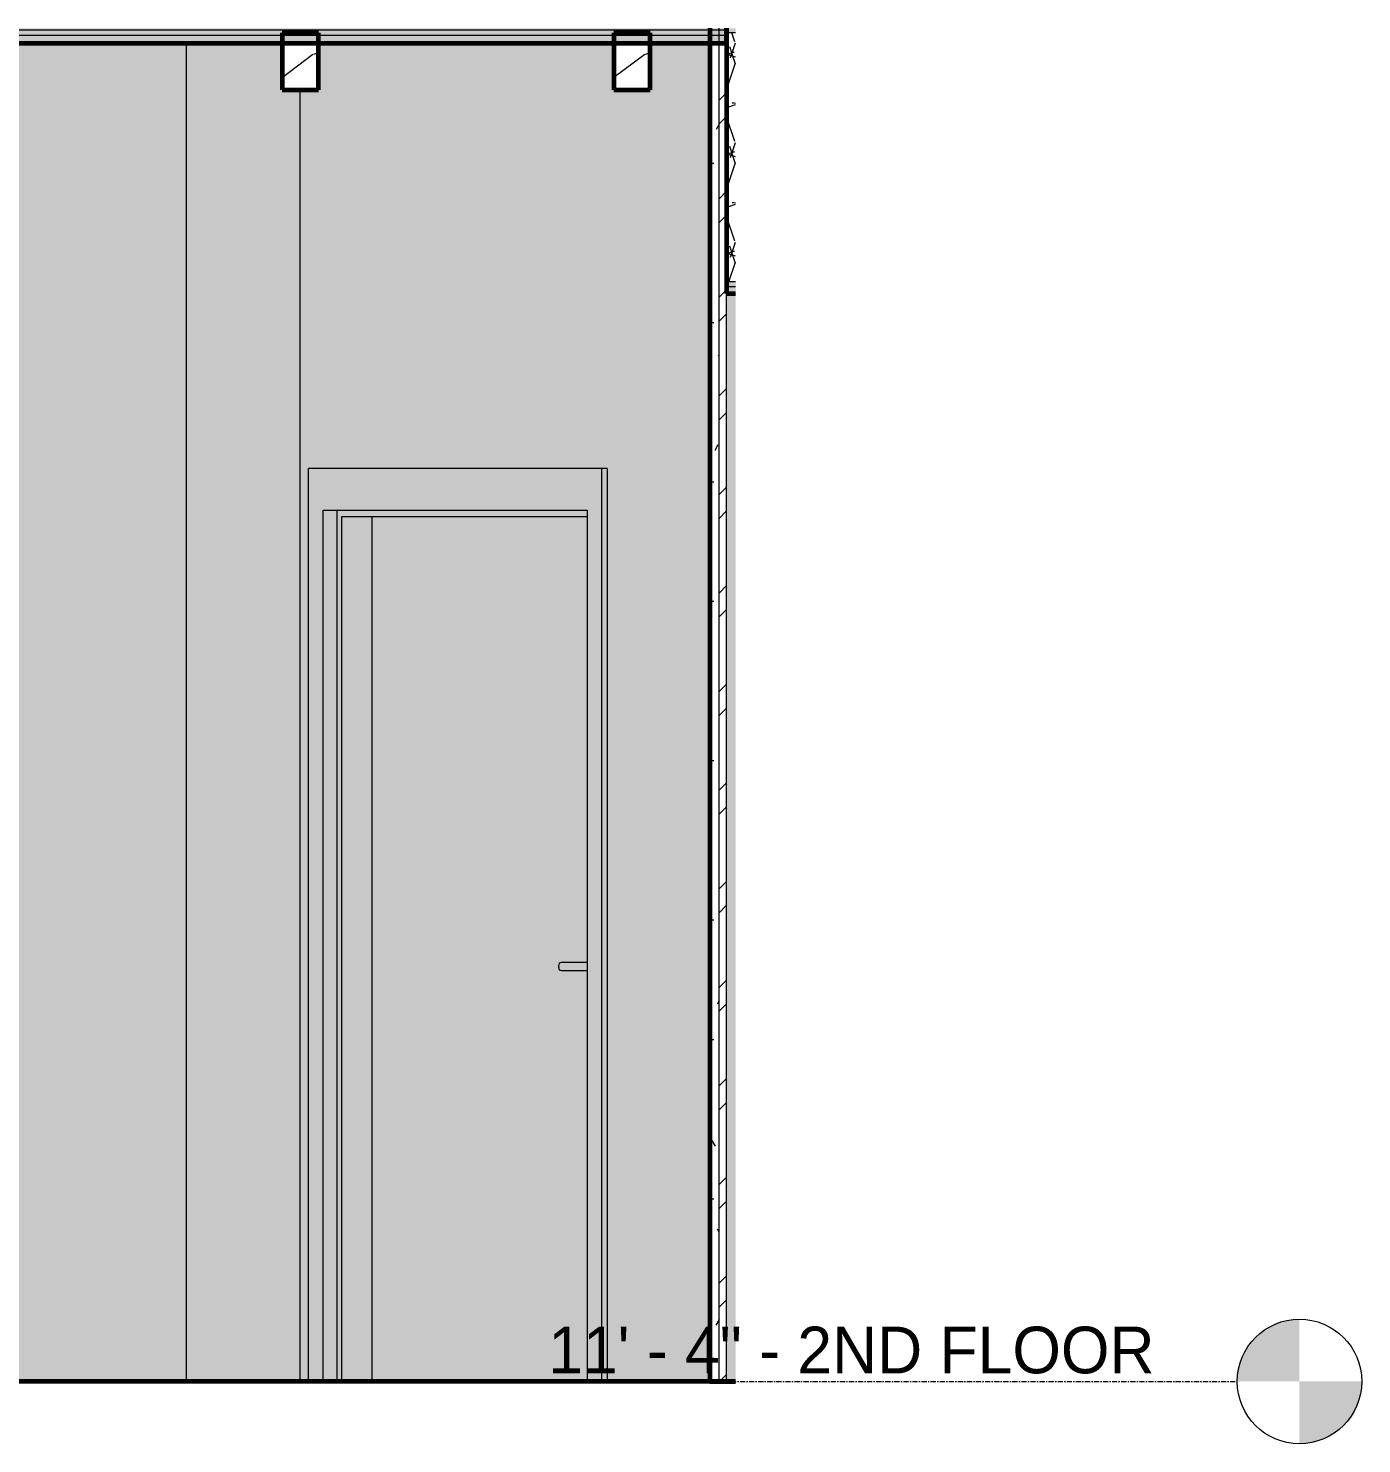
# Model space of a CAD drawing. Header units: inches. Extents: x -3547 to 1646, y 123 to 485.
# Drawn here: x -2516 to -2387.5, y 130 to 266.4 of the extents above; entities that cross this region are included whole.
import ezdxf

# ---------------------------------------------------------------- set-up
doc = ezdxf.new("R2010")
doc.units = ezdxf.units.IN
doc.header["$MEASUREMENT"] = 0
doc.linetypes.add('Grid Line 1_2_', pattern=[0.875, 0.5, -0.125, 0.125, -0.125])
for name, color, linetype, lineweight in [('0-1', 7, 'Continuous', 5), ('0-2', 7, 'Continuous', 9), ('A-DOOR', 31, 'Continuous', 18), ('A-DOOR-1', 31, 'Continuous', 9), ('A-DOOR-FRAM', 31, 'Continuous', 9), ('A-DOOR-FRAM-1', 31, 'Continuous', 18), ('A-FLOR-1', 8, 'Continuous', 5), ('A-FLOR-2', 250, 'Continuous', 60), ('A-FLOR-LEVL', 51, 'Continuous', 9), ('A-FLOR-LEVL-1', 51, 'Grid Line 1_2_', 9), ('A-FLOR-MCUT-1', 10, 'Continuous', 18), ('A-FLOR-PATT-1', 7, 'Continuous', 9), ('A-FLOR-PATT-2', 252, 'Continuous', 9), ('A-FLOR-PATT-3', 253, 'Continuous', 9), ('A-WALL', 113, 'Continuous', 18), ('A-WALL-PATT-1', 111, 'Continuous', 9), ('I-WALL', 2, 'Continuous', 18), ('I-WALL-1', 2, 'Continuous', 5), ('I-WALL-2', 2, 'Continuous', 60), ('S-BEAM', 12, 'Continuous', 9), ('S-BEAM-1', 250, 'Continuous', 60)]:
    doc.layers.add(name, color=color, linetype=linetype, lineweight=lineweight)
doc.styles.add('Century Gothic', font='ufonts.com_century-gothic.ttf', dxfattribs={"height": 4.5})
pattern_1 = [(161.57, (-3003.326, 0.24), (-1.92045124, 0.00015035), [0, -13.661, 1.517, 0]), (18.43, (-3003.806, 0.24), (-1.92045124, -0.00015035), [0, -13.661, 1.517, 0]), (108.43, (-3003.326, 0.24), (0.9599691, -4.80073665), [4.553, -10.625]), (71.57, (-3003.806, 0.24), (0.9599691, 4.80073665), [4.553, -10.625])]
pattern_2 = [(216.87, (-3000.367, 7.997), (23.9897714, 15.993643), [3.998, -35.986]), (206.565, (-2995.569, 5.598), (-7.99708, -7.99662), [8.941, -8.941]), (198.435, (-2995.569, 1.599), (-15.993845, -7.997098), [5.058, -20.23])]

# ---------------------------------------------------------------- blocks, each defined once
blk = doc.blocks.new('CTR - 1st Phase - Shell_rvt-1-INTERIOR ELEVATION - CORRIDOR WEST _202_W_ - 2ND FLOOR - EAST WALL')
at = {"layer": 'A-FLOR-1'}
blk.add_hatch(color=256, dxfattribs=at).paths.add_polyline_path([(-2456.07, 265.75), (-2448.73, 265.75), (-2448.73, 266.25), (-3498.93, 266.25), (-3498.93, 265.75), (-2464.28, 265.75)], flags=0)
at = {"layer": 'A-FLOR-PATT-1'}
h = blk.add_hatch(dxfattribs=at)
h.set_pattern_fill('FP_3', color=256, style=0, pattern_type=2)
h.set_pattern_definition([(0, (-3003.566, 0), (0, 2.399), []), (315, (-3003.566, 0), (2.398506, 0), [3.393, -3.393]), (45, (-3003.566, 0), (2.398506, 0), [3.393, -3.393])])
h.paths.add_polyline_path([(-3277.22, 265), (-2448.73, 265), (-2448.73, 265.75), (-3498.93, 265.75), (-3498.93, 265), (-3285.43, 265)], flags=0)
h = blk.add_hatch(dxfattribs=at)
h.set_pattern_fill('FP_1', color=256, style=0, pattern_type=2)
h.set_pattern_definition([(135, (-3003.566, 0), (-2.12132, -2.12132), [])])
h.paths.add_polyline_path([(-2448.73, 135.98), (-2447.86, 135.98), (-2447.86, 136), (-2448.73, 136)], flags=0)
at = {"layer": 'A-FLOR-PATT-2'}
h = blk.add_hatch(dxfattribs=at)
h.set_pattern_fill('FP_2', color=256, style=0, pattern_type=2)
h.set_pattern_definition(pattern_1)
h.paths.add_polyline_path([(-2448.73, 242), (-2447.86, 242), (-2447.86, 266), (-2448.73, 266), (-2448.73, 250.13)], flags=0)
at = {"layer": 'A-FLOR-PATT-3'}
h = blk.add_hatch(dxfattribs=at)
h.set_pattern_fill('FP_4', color=256, style=0, pattern_type=2)
h.set_pattern_definition([(0, (-3003.566, 0), (7.68, 1.92), [0.634, -5.126, 0.634, -5.126, -30.72]), (0, (-3003.566, 0), (7.68, 1.92), [-11.52, 0.634, -10.886, 0.634, -5.126, -13.44]), (0, (-3003.566, 0), (7.68, 1.92), [-28.8, 0.634, -3.206, 0.634, -8.966]), (120, (-3000.686, 0.96), (-5.502769, 5.691075), [0.634, -5.126, 0.634, -5.126, -30.72]), (120, (-3000.686, 0.96), (-5.502769, 5.691075), [-11.52, 0.634, -10.886, 0.634, -5.126, -13.44]), (120, (-3000.686, 0.96), (-5.502769, 5.691075), [-28.8, 0.634, -3.206, 0.634, -8.966]), (240, (-2999.726, 4.8), (-2.177231, -7.611075), [0.634, -5.126, 0.634, -5.126, -30.72]), (240, (-2999.726, 4.8), (-2.177231, -7.611075), [-11.52, 0.634, -10.886, 0.634, -5.126, -13.44]), (240, (-2999.726, 4.8), (-2.177231, -7.611075), [-28.8, 0.634, -3.206, 0.634, -8.966])])
h.paths.add_polyline_path([(-2456.07, 266.25), (-2448.73, 266.25), (-2448.73, 266.44), (-3498.93, 266.44), (-3498.93, 266.25), (-2464.28, 266.25)], flags=0)
at = {"layer": 'A-FLOR-2'}
for p, q in [((-2448.73, 266.44), (-2448.73, 240.87)), ((-2448.73, 265), (-2448.73, 266.44)), ((-3498.93, 265), (-2448.73, 265)), ((-2448.73, 240.87), (-2447.86, 240.87)), ((-2448.73, 136), (-3498.93, 136)), ((-2447.86, 136), (-2448.73, 136))]:
    blk.add_line(p, q, dxfattribs=at)
at = {"layer": 'A-FLOR-MCUT-1'}
for p, q in [((-2448.73, 266.25), (-3498.93, 266.25)), ((-2448.73, 265.75), (-3498.93, 265.75)), ((-2447.86, 266), (-2448.73, 266)), ((-2447.86, 242), (-2448.73, 242)), ((-2447.86, 241.5), (-2448.73, 241.5)), ((-2448.73, 136), (-2448.73, 135.98)), ((-2448.73, 135.98), (-2448.73, 136))]:
    blk.add_line(p, q, dxfattribs=at)
blk = doc.blocks.new('LVL-Laminated Veneer Lumber - 4X6 S_ PINE - NO_ 1-2421977-INTERIOR ELEVATION - CORRIDOR WEST _202_W_ - 2ND FLOOR - EAST WALL')
at = {"layer": 'S-BEAM'}
h = blk.add_hatch(dxfattribs=at)
h.set_pattern_fill('FP_7', color=256, style=0, pattern_type=2)
h.set_pattern_definition(pattern_2)
h.paths.add_polyline_path([(-2459.58, 260.5), (-2456.08, 260.5), (-2456.08, 265), (-2459.58, 265), (-2459.58, 261.31)], flags=0)
at = {"layer": 'S-BEAM-1'}
for p, q in [((-2456.08, 266), (-2459.58, 266)), ((-2459.58, 266), (-2459.58, 260.5)), ((-2456.08, 260.5), (-2456.08, 266)), ((-2459.58, 260.5), (-2456.08, 260.5))]:
    blk.add_line(p, q, dxfattribs=at)
blk = doc.blocks.new('LVL-Laminated Veneer Lumber - 4X6 S_ PINE - NO_ 1-2421978-INTERIOR ELEVATION - CORRIDOR WEST _202_W_ - 2ND FLOOR - EAST WALL')
at = {"layer": 'S-BEAM'}
h = blk.add_hatch(dxfattribs=at)
h.set_pattern_fill('FP_7', color=256, style=0, pattern_type=2)
h.set_pattern_definition(pattern_2)
h.paths.add_polyline_path([(-2491.58, 260.5), (-2488.08, 260.5), (-2488.08, 265), (-2491.58, 265), (-2491.58, 263.01)], flags=0)
at = {"layer": 'S-BEAM-1'}
for p, q in [((-2488.08, 266), (-2491.58, 266)), ((-2491.58, 266), (-2491.58, 260.5)), ((-2488.08, 260.5), (-2488.08, 266)), ((-2491.58, 260.5), (-2488.08, 260.5))]:
    blk.add_line(p, q, dxfattribs=at)
blk = doc.blocks.new('CTR - 1st Phase - Structure_rvt-1-INTERIOR ELEVATION - CORRIDOR WEST _202_W_ - 2ND FLOOR - EAST WALL')
at = {"layer": '0-2'}
for name in ['LVL-Laminated Veneer Lumber - 4X6 S_ PINE - NO_ 1-2421978-INTERIOR ELEVATION - CORRIDOR WEST _202_W_ - 2ND FLOOR - EAST WALL', 'LVL-Laminated Veneer Lumber - 4X6 S_ PINE - NO_ 1-2421977-INTERIOR ELEVATION - CORRIDOR WEST _202_W_ - 2ND FLOOR - EAST WALL']:
    blk.add_blockref(name, (0, 0), dxfattribs=at)
blk = doc.blocks.new('HOLLOW METAL - UNIT DOOR-2191977-INTERIOR ELEVATION - CORRIDOR WEST _202_W_ - 2ND FLOOR - EAST WALL')
at = {"layer": 'A-DOOR'}
for points in [[(-2480.71, 136), (-2462.16, 136), (-2462.16, 175.61), (-2464.72, 175.62), (-2464.79, 175.66), (-2464.84, 175.72), (-2464.92, 175.9), (-2464.92, 176.1), (-2464.84, 176.28), (-2464.79, 176.34), (-2464.72, 176.38), (-2464.65, 176.39), (-2462.16, 176.39), (-2462.16, 219.38), (-2482.89, 219.38), (-2482.89, 136)], [(-2462.16, 176), (-2462.16, 176.39), (-2464.72, 176.38), (-2464.79, 176.34), (-2464.84, 176.28), (-2464.92, 176.1), (-2464.92, 176), (-2462.23, 176)], [(-2464.28, 175.61), (-2462.16, 175.62), (-2462.16, 176), (-2464.93, 176), (-2464.89, 175.8), (-2464.79, 175.66), (-2464.72, 175.62), (-2464.65, 175.61)]]:
    blk.add_hatch(color=256, dxfattribs=at).paths.add_polyline_path(points, flags=0)
at = {"layer": 'A-DOOR-FRAM-1'}
for points in [[(-2460.75, 136), (-2460.75, 224), (-2489.03, 224), (-2489.03, 136), (-2487.62, 136), (-2487.62, 220), (-2462.16, 220), (-2462.16, 136)], [(-2460.75, 136), (-2460.22, 136), (-2460.22, 224), (-2460.75, 224), (-2460.75, 144.38)], [(-2487.62, 136), (-2486.25, 136), (-2486.25, 220), (-2487.62, 220), (-2487.62, 145.72)], [(-2486.25, 136), (-2485.81, 136), (-2485.81, 219.38), (-2462.16, 219.38), (-2462.16, 220), (-2486.25, 220), (-2486.25, 145.65)], [(-2485.81, 136), (-2482.89, 136), (-2482.89, 219.38), (-2485.81, 219.38), (-2485.81, 145.63)]]:
    blk.add_hatch(color=256, dxfattribs=at).paths.add_polyline_path(points, flags=0)
at = {"layer": 'A-DOOR-1'}
for p, q in [((-2462.16, 176.39), (-2464.65, 176.39)), ((-2464.65, 175.61), (-2462.16, 175.61))]:
    blk.add_line(p, q, dxfattribs=at)
for start_param, end_param in [(0, 1.570796), (1.570796, 3.141593)]:
    blk.add_ellipse((-2464.65, 176), major_axis=(0, 0.394), ratio=0.707107, start_param=start_param, end_param=end_param, dxfattribs=at)
at = {"layer": 'A-DOOR-FRAM'}
for p, q in [((-2489.03, 136), (-2489.03, 224)), ((-2460.75, 224), (-2489.03, 224)), ((-2460.22, 224), (-2460.75, 224)), ((-2460.75, 136), (-2460.75, 224)), ((-2487.62, 136), (-2487.62, 220)), ((-2487.62, 220), (-2462.16, 220)), ((-2486.25, 136), (-2486.25, 220)), ((-2462.16, 220), (-2462.16, 136)), ((-2485.81, 136), (-2485.81, 219.38)), ((-2485.81, 219.38), (-2462.16, 219.38)), ((-2482.89, 136), (-2482.89, 219.38))]:
    blk.add_line(p, q, dxfattribs=at)
blk = doc.blocks.new('Level - Level Head - Circle-50818-INTERIOR ELEVATION - CORRIDOR WEST _202_W_ - 2ND FLOOR - EAST WALL')
at = {"layer": 'A-FLOR-LEVL'}
h = blk.add_hatch(color=256, dxfattribs=at)
edge = h.paths.add_edge_path(flags=0)
edge.add_line((-2393.49, 136), (-2399.49, 136))
edge.add_arc((-2393.49, 136), 6, 90, 180, ccw=False)
edge.add_line((-2393.49, 142), (-2393.49, 136))
h = blk.add_hatch(color=256, dxfattribs=at)
edge = h.paths.add_edge_path(flags=0)
edge.add_line((-2393.49, 130), (-2393.49, 136))
edge.add_line((-2393.49, 136), (-2387.49, 136))
edge.add_arc((-2393.49, 136), 6, 270, 360, ccw=False)
blk.add_circle((-2393.49, 136), 6, dxfattribs=at)

msp = doc.modelspace()

# ---------------------------------------------------------------- hatches: boundary and pattern name
at = {"layer": 'A-WALL-PATT-1'}
h = msp.add_hatch(dxfattribs=at)
h.set_pattern_fill('FP_2', color=256, style=0, pattern_type=2)
h.set_pattern_definition(pattern_1)
h.paths.add_polyline_path([(-2447.86, 136), (-2447.86, 242), (-2448.73, 242), (-2448.73, 136)], flags=0)
h.paths.add_polyline_path([(-2448.73, 266), (-2447.86, 266), (-2447.86, 266.44), (-2448.73, 266.44)], flags=0)
h = msp.add_hatch(dxfattribs=at)
h.set_pattern_fill('FP_5', color=256, style=0, pattern_type=2)
h.set_pattern_definition([(0, (-3003.566, 0), (15.36, 3.84), [0.634, -10.886, 0.634, -10.886, -61.44]), (0, (-3003.566, 0), (15.36, 3.84), [-23.04, 0.634, -22.406, 0.634, -10.886, -26.88]), (0, (-3003.566, 0), (15.36, 3.84), [-57.6, 0.634, -7.046, 0.634, -18.566]), (120, (-2997.806, 1.92), (-11.005538, 11.38215), [0.634, -10.886, 0.634, -10.886, -61.44]), (120, (-2997.806, 1.92), (-11.005538, 11.38215), [-23.04, 0.634, -22.406, 0.634, -10.886, -26.88]), (120, (-2997.806, 1.92), (-11.005538, 11.38215), [-57.6, 0.634, -7.046, 0.634, -18.566]), (240, (-2995.886, 9.6), (-4.354462, -15.22215), [0.634, -10.886, 0.634, -10.886, -61.44]), (240, (-2995.886, 9.6), (-4.354462, -15.22215), [-23.04, 0.634, -22.406, 0.634, -10.886, -26.88]), (240, (-2995.886, 9.6), (-4.354462, -15.22215), [-57.6, 0.634, -7.046, 0.634, -18.566])])
h.paths.add_polyline_path([(-2450.33, 136), (-2449.44, 136), (-2449.44, 265), (-2450.33, 265), (-2450.33, 143.86)], flags=0)
h = msp.add_hatch(dxfattribs=at)
h.set_pattern_fill('FP_6', color=256, style=0, pattern_type=2)
h.set_pattern_definition([(45, (-3003.566, 0), (-4.75176, 4.75176), []), (45, (-3003.566, 7.2), (-4.75176, 4.75176), [])])
h.paths.add_polyline_path([(-2448.73, 136), (-2448.73, 265), (-2449.44, 265), (-2449.44, 136)], flags=0)
at = {"layer": 'I-WALL'}
for points in [[(-2644.75, 136), (-2511.06, 136), (-2511.06, 265), (-2519.12, 265), (-2519.12, 259.5), (-2634.5, 259.5), (-2634.5, 265), (-2644.75, 265), (-2644.75, 201.21)], [(-2457.74, 136), (-2450.33, 136), (-2450.33, 265), (-2456.08, 265), (-2456.08, 260.5), (-2459.58, 260.5), (-2459.58, 265), (-2488.08, 265), (-2488.08, 260.5), (-2489.83, 260.5), (-2489.83, 136), (-2489.03, 136), (-2489.03, 224), (-2460.22, 224), (-2460.22, 136)]]:
    msp.add_hatch(color=256, dxfattribs=at).paths.add_polyline_path(points, flags=0)
at = {"layer": 'I-WALL-1'}
for points in [[(-2500.81, 136), (-2500.81, 265), (-2511.06, 265), (-2511.06, 136)], [(-2489.83, 136), (-2489.83, 260.5), (-2491.58, 260.5), (-2491.58, 265), (-2500.81, 265), (-2500.81, 136)]]:
    msp.add_hatch(color=256, dxfattribs=at).paths.add_polyline_path(points, flags=0)

# ---------------------------------------------------------------- linework, layer by layer
at = {"layer": 'A-FLOR-LEVL-1'}
msp.add_line((-3547.3, 136), (-2399.49, 136), dxfattribs=at)
at = {"layer": 'A-WALL'}
for p, q in [((-2449.44, 136), (-2449.44, 266.44)), ((-2448.73, 136), (-2448.73, 266.44))]:
    msp.add_line(p, q, dxfattribs=at)
at = {"layer": 'I-WALL'}
for p, q in [((-2500.81, 265), (-2500.81, 136)), ((-2489.83, 136), (-2489.83, 260.5)), ((-2460.22, 224), (-2460.22, 136))]:
    msp.add_line(p, q, dxfattribs=at)
at = {"layer": 'I-WALL-2'}
for p, q in [((-2450.33, 266.44), (-2450.33, 136)), ((-2450.33, 136), (-2447.86, 136))]:
    msp.add_line(p, q, dxfattribs=at)

# ---------------------------------------------------------------- block references
at = {"layer": '0-1'}
for name in ['CTR - 1st Phase - Shell_rvt-1-INTERIOR ELEVATION - CORRIDOR WEST _202_W_ - 2ND FLOOR - EAST WALL', 'CTR - 1st Phase - Structure_rvt-1-INTERIOR ELEVATION - CORRIDOR WEST _202_W_ - 2ND FLOOR - EAST WALL']:
    msp.add_blockref(name, (0, 0), dxfattribs=at)
at = {"layer": 'A-DOOR'}
msp.add_blockref('HOLLOW METAL - UNIT DOOR-2191977-INTERIOR ELEVATION - CORRIDOR WEST _202_W_ - 2ND FLOOR - EAST WALL', (0, 0), dxfattribs=at)
at = {"layer": 'A-FLOR-LEVL'}
msp.add_blockref('Level - Level Head - Circle-50818-INTERIOR ELEVATION - CORRIDOR WEST _202_W_ - 2ND FLOOR - EAST WALL', (0, 0), dxfattribs=at)

# ---------------------------------------------------------------- texts
at = {"layer": 'A-FLOR-LEVL', "insert": (-2465.92, 141.28), "char_height": 4.5, "width": 73.629, "attachment_point": 1, "style": 'Century Gothic'}
msp.add_mtext('11\' - 4" - 2ND FLOOR', dxfattribs=at)

doc.saveas('drawing.dxf')
